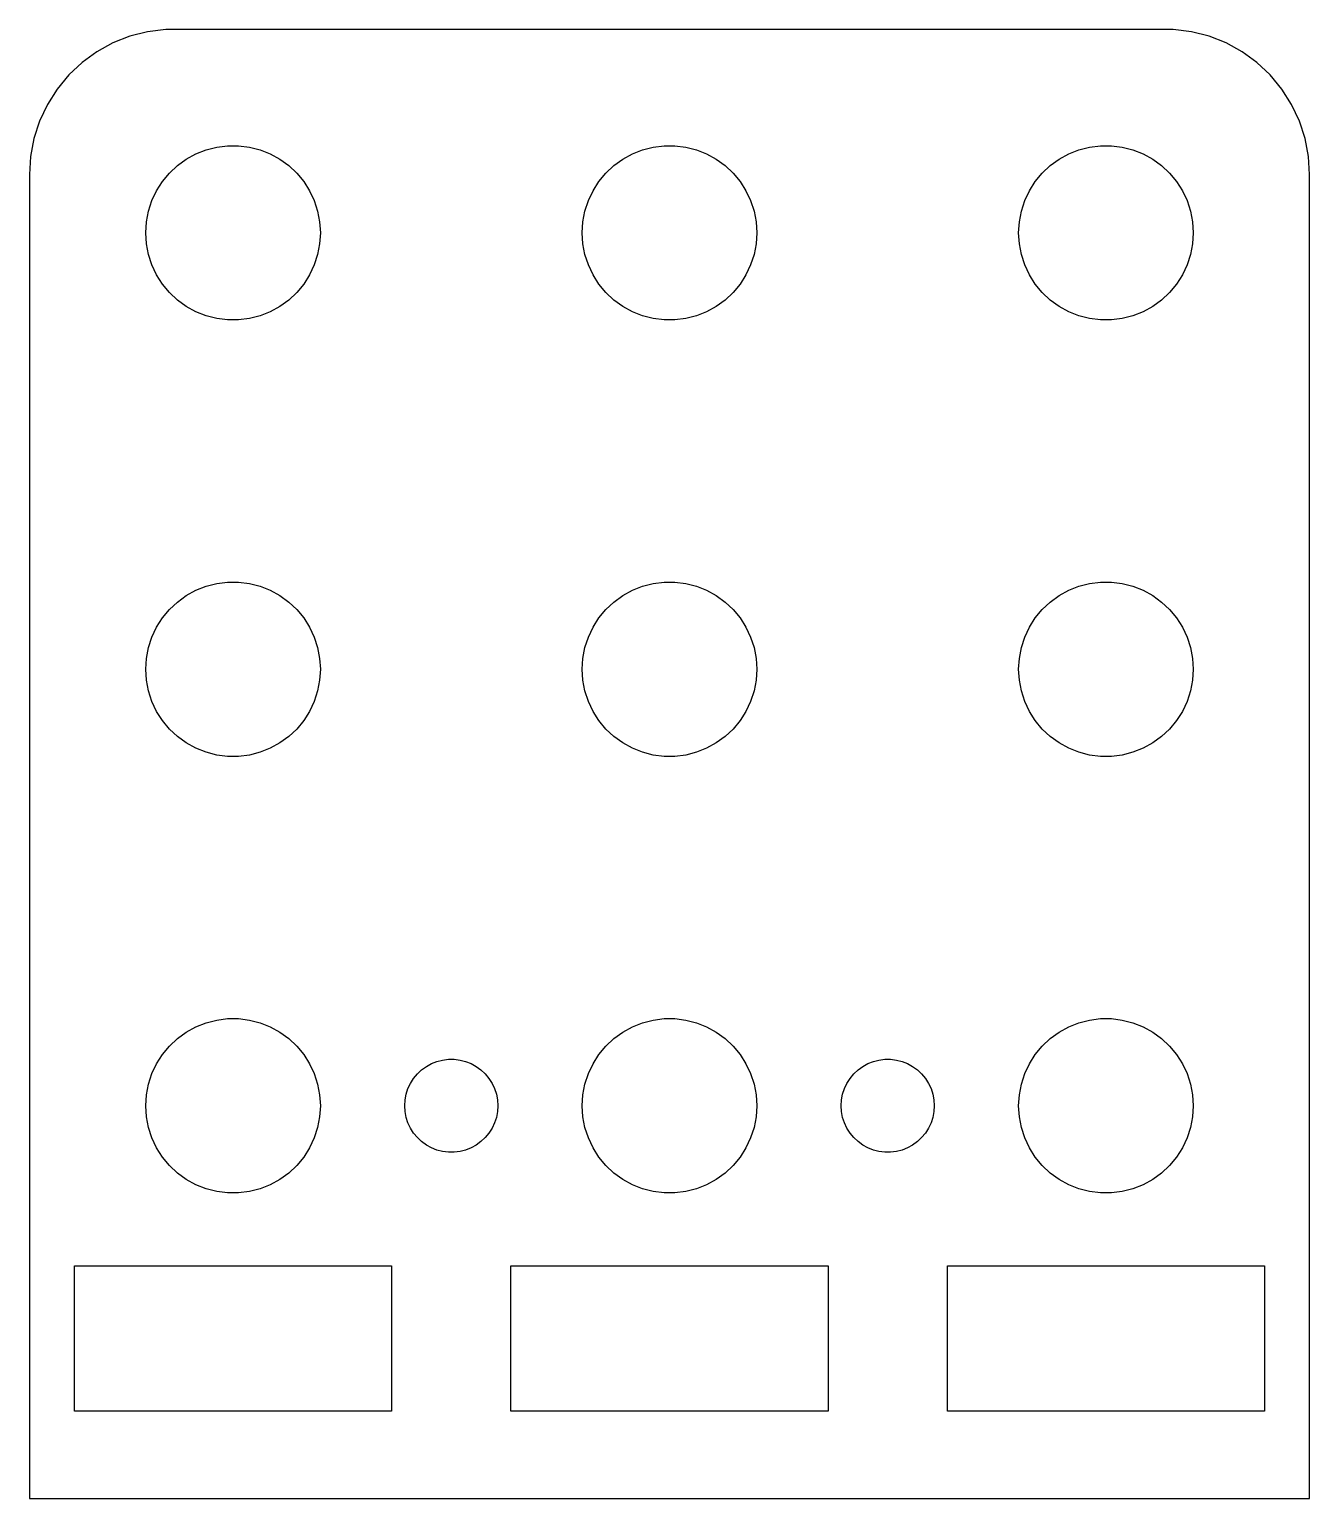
# Model space of a CAD drawing. Header units: metres. Extents: x -11 to 11, y 0 to 57.2.
# Drawn here: x -11 to 11, y 32 to 57.25 of the extents above; entities that cross this region are included whole.
import ezdxf

# ---------------------------------------------------------------- set-up
doc = ezdxf.new("R2010")
doc.units = ezdxf.units.M

msp = doc.modelspace()

# ---------------------------------------------------------------- linework, layer by layer
for p, q in [((-9.27254, 57.1276), (-9.56444, 57.0121)), ((-8.96844, 57.2057), (-9.27254, 57.1276)), ((-8.65697, 57.2451), (-8.96844, 57.2057)), ((8.65697, 57.2451), (-8.65697, 57.2451)), ((8.96844, 57.2057), (8.65697, 57.2451)), ((9.27254, 57.1276), (8.96844, 57.2057)), ((9.56444, 57.0121), (9.27254, 57.1276)), ((-9.83955, 56.8608), (-10.0936, 56.6763)), ((-9.56444, 57.0121), (-9.83955, 56.8608)), ((9.83955, 56.8608), (9.56444, 57.0121)), ((10.0936, 56.6763), (9.83955, 56.8608)), ((-10.0936, 56.6763), (-10.3224, 56.4614)), ((10.3224, 56.4614), (10.0936, 56.6763)), ((-10.3224, 56.4614), (-10.5225, 56.2195)), ((10.5225, 56.2195), (10.3224, 56.4614)), ((-10.5225, 56.2195), (-10.6908, 55.9544)), ((10.6908, 55.9544), (10.5225, 56.2195)), ((-10.6908, 55.9544), (-10.8244, 55.6703)), ((10.8244, 55.6703), (10.6908, 55.9544)), ((-10.8244, 55.6703), (-10.9214, 55.3717)), ((10.9214, 55.3717), (10.8244, 55.6703)), ((-10.9214, 55.3717), (-10.9803, 55.0633)), ((10.9803, 55.0633), (10.9214, 55.3717)), ((-10.9803, 55.0633), (-11, 54.75)), ((-8.30373, 55.0165), (-8.13866, 55.1072)), ((-8.13866, 55.1072), (-7.96352, 55.1766)), ((-7.96352, 55.1766), (-7.78107, 55.2234)), ((-7.78107, 55.2234), (-7.59418, 55.247)), ((-7.59418, 55.247), (-7.40581, 55.247)), ((-7.40581, 55.247), (-7.21892, 55.2234)), ((-7.21892, 55.2234), (-7.03647, 55.1766)), ((-7.03647, 55.1766), (-6.86133, 55.1072)), ((-6.86133, 55.1072), (-6.69626, 55.0165)), ((-0.803726, 55.0165), (-0.638657, 55.1072)), ((-0.638657, 55.1072), (-0.463516, 55.1766)), ((-0.463516, 55.1766), (-0.281067, 55.2234)), ((-0.281067, 55.2234), (-0.094177, 55.247)), ((-0.094177, 55.247), (0.094177, 55.247)), ((0.094177, 55.247), (0.281067, 55.2234)), ((0.281067, 55.2234), (0.463516, 55.1766)), ((0.463516, 55.1766), (0.638657, 55.1072)), ((0.638657, 55.1072), (0.803726, 55.0165)), ((6.69626, 55.0165), (6.86133, 55.1072)), ((6.86133, 55.1072), (7.03647, 55.1766)), ((7.03647, 55.1766), (7.21892, 55.2234)), ((7.21892, 55.2234), (7.40581, 55.247)), ((7.40581, 55.247), (7.59418, 55.247)), ((7.59418, 55.247), (7.78107, 55.2234)), ((7.78107, 55.2234), (7.96352, 55.1766)), ((7.96352, 55.1766), (8.13866, 55.1072)), ((8.13866, 55.1072), (8.30373, 55.0165)), ((11, 54.75), (10.9803, 55.0633)), ((-8.59344, 54.7768), (-8.45613, 54.9058)), ((-8.45613, 54.9058), (-8.30373, 55.0165)), ((-6.69626, 55.0165), (-6.54385, 54.9058)), ((-6.54385, 54.9058), (-6.40654, 54.7768)), ((-1.09344, 54.7768), (-0.956131, 54.9058)), ((-0.956131, 54.9058), (-0.803726, 55.0165)), ((0.803726, 55.0165), (0.956131, 54.9058)), ((0.956131, 54.9058), (1.09344, 54.7768)), ((6.40654, 54.7768), (6.54385, 54.9058)), ((6.54385, 54.9058), (6.69626, 55.0165)), ((8.30373, 55.0165), (8.45613, 54.9058)), ((8.45613, 54.9058), (8.59344, 54.7768)), ((-11, 54.75), (-11, 32)), ((-8.81445, 54.4726), (-8.71352, 54.6317)), ((-8.71352, 54.6317), (-8.59344, 54.7768)), ((-6.40654, 54.7768), (-6.28647, 54.6317)), ((-6.28647, 54.6317), (-6.18553, 54.4726)), ((-1.31445, 54.4726), (-1.21352, 54.6317)), ((-1.21352, 54.6317), (-1.09344, 54.7768)), ((1.09344, 54.7768), (1.21352, 54.6317)), ((1.21352, 54.6317), (1.31445, 54.4726)), ((6.18553, 54.4726), (6.28647, 54.6317)), ((6.28647, 54.6317), (6.40654, 54.7768)), ((8.59344, 54.7768), (8.71352, 54.6317)), ((8.71352, 54.6317), (8.81445, 54.4726)), ((11, 32), (11, 54.75)), ((-8.95287, 54.123), (-8.89465, 54.3022)), ((-8.89465, 54.3022), (-8.81445, 54.4726)), ((-6.18553, 54.4726), (-6.10533, 54.3022)), ((-6.10533, 54.3022), (-6.04712, 54.123)), ((-1.45287, 54.123), (-1.39465, 54.3022)), ((-1.39465, 54.3022), (-1.31445, 54.4726)), ((1.31445, 54.4726), (1.39465, 54.3022)), ((1.39465, 54.3022), (1.45287, 54.123)), ((6.04712, 54.123), (6.10533, 54.3022)), ((6.10533, 54.3022), (6.18553, 54.4726)), ((8.81445, 54.4726), (8.89465, 54.3022)), ((8.89465, 54.3022), (8.95287, 54.123)), ((-8.98816, 53.938), (-8.95287, 54.123)), ((-6.04712, 54.123), (-6.01183, 53.938)), ((-1.48816, 53.938), (-1.45287, 54.123)), ((1.45287, 54.123), (1.48816, 53.938)), ((6.01183, 53.938), (6.04712, 54.123)), ((8.95287, 54.123), (8.98816, 53.938)), ((-9, 53.75), (-8.98816, 53.938)), ((-6.01183, 53.938), (-6, 53.75)), ((-1.5, 53.75), (-1.48816, 53.938)), ((1.48816, 53.938), (1.5, 53.75)), ((6, 53.75), (6.01183, 53.938)), ((8.98816, 53.938), (9, 53.75)), ((-8.98816, 53.562), (-9, 53.75)), ((-8.95287, 53.377), (-8.98816, 53.562)), ((-6.01183, 53.562), (-6.04712, 53.377)), ((-6, 53.75), (-6.01183, 53.562)), ((-1.48816, 53.562), (-1.5, 53.75)), ((-1.45287, 53.377), (-1.48816, 53.562)), ((1.48816, 53.562), (1.45287, 53.377)), ((1.5, 53.75), (1.48816, 53.562)), ((6.01183, 53.562), (6, 53.75)), ((6.04712, 53.377), (6.01183, 53.562)), ((8.98816, 53.562), (8.95287, 53.377)), ((9, 53.75), (8.98816, 53.562)), ((-8.89465, 53.1978), (-8.95287, 53.377)), ((-6.04712, 53.377), (-6.10533, 53.1978)), ((-1.39465, 53.1978), (-1.45287, 53.377)), ((1.45287, 53.377), (1.39465, 53.1978)), ((6.10533, 53.1978), (6.04712, 53.377)), ((8.95287, 53.377), (8.89465, 53.1978)), ((-8.81445, 53.0274), (-8.89465, 53.1978)), ((-8.71352, 52.8683), (-8.81445, 53.0274)), ((-6.18553, 53.0274), (-6.28647, 52.8683)), ((-6.10533, 53.1978), (-6.18553, 53.0274)), ((-1.31445, 53.0274), (-1.39465, 53.1978)), ((-1.21352, 52.8683), (-1.31445, 53.0274)), ((1.31445, 53.0274), (1.21352, 52.8683)), ((1.39465, 53.1978), (1.31445, 53.0274)), ((6.18553, 53.0274), (6.10533, 53.1978)), ((6.28647, 52.8683), (6.18553, 53.0274)), ((8.81445, 53.0274), (8.71352, 52.8683)), ((8.89465, 53.1978), (8.81445, 53.0274)), ((-8.59344, 52.7232), (-8.71352, 52.8683)), ((-6.28647, 52.8683), (-6.40654, 52.7232)), ((-1.09344, 52.7232), (-1.21352, 52.8683)), ((1.21352, 52.8683), (1.09344, 52.7232)), ((6.40654, 52.7232), (6.28647, 52.8683)), ((8.71352, 52.8683), (8.59344, 52.7232)), ((-8.45613, 52.5942), (-8.59344, 52.7232)), ((-8.30373, 52.4835), (-8.45613, 52.5942)), ((-6.54385, 52.5942), (-6.69626, 52.4835)), ((-6.40654, 52.7232), (-6.54385, 52.5942)), ((-0.956131, 52.5942), (-1.09344, 52.7232)), ((-0.803726, 52.4835), (-0.956131, 52.5942)), ((0.956131, 52.5942), (0.803726, 52.4835)), ((1.09344, 52.7232), (0.956131, 52.5942)), ((6.54385, 52.5942), (6.40654, 52.7232)), ((6.69626, 52.4835), (6.54385, 52.5942)), ((8.45613, 52.5942), (8.30373, 52.4835)), ((8.59344, 52.7232), (8.45613, 52.5942)), ((-8.13866, 52.3927), (-8.30373, 52.4835)), ((-7.96352, 52.3234), (-8.13866, 52.3927)), ((-7.78107, 52.2766), (-7.96352, 52.3234)), ((-7.59418, 52.253), (-7.78107, 52.2766)), ((-7.21892, 52.2766), (-7.40581, 52.253)), ((-7.03647, 52.3234), (-7.21892, 52.2766)), ((-6.86133, 52.3927), (-7.03647, 52.3234)), ((-6.69626, 52.4835), (-6.86133, 52.3927)), ((-0.638657, 52.3927), (-0.803726, 52.4835)), ((-0.463516, 52.3234), (-0.638657, 52.3927)), ((-0.281067, 52.2766), (-0.463516, 52.3234)), ((-0.094177, 52.253), (-0.281067, 52.2766)), ((0.281067, 52.2766), (0.094177, 52.253)), ((0.463516, 52.3234), (0.281067, 52.2766)), ((0.638657, 52.3927), (0.463516, 52.3234)), ((0.803726, 52.4835), (0.638657, 52.3927)), ((6.86133, 52.3927), (6.69626, 52.4835)), ((7.03647, 52.3234), (6.86133, 52.3927)), ((7.21892, 52.2766), (7.03647, 52.3234)), ((7.40581, 52.253), (7.21892, 52.2766)), ((7.78107, 52.2766), (7.59418, 52.253)), ((7.96352, 52.3234), (7.78107, 52.2766)), ((8.13866, 52.3927), (7.96352, 52.3234)), ((8.30373, 52.4835), (8.13866, 52.3927)), ((-7.40581, 52.253), (-7.59418, 52.253)), ((0.094177, 52.253), (-0.094177, 52.253)), ((7.59418, 52.253), (7.40581, 52.253)), ((-7.96352, 47.6766), (-7.78107, 47.7234)), ((-7.78107, 47.7234), (-7.59418, 47.747)), ((-7.59418, 47.747), (-7.40581, 47.747)), ((-7.40581, 47.747), (-7.21892, 47.7234)), ((-7.21892, 47.7234), (-7.03647, 47.6766)), ((-0.463516, 47.6766), (-0.281067, 47.7234)), ((-0.281067, 47.7234), (-0.094177, 47.747)), ((-0.094177, 47.747), (0.094177, 47.747)), ((0.094177, 47.747), (0.281067, 47.7234)), ((0.281067, 47.7234), (0.463516, 47.6766)), ((7.03647, 47.6766), (7.21892, 47.7234)), ((7.21892, 47.7234), (7.40581, 47.747)), ((7.40581, 47.747), (7.59418, 47.747)), ((7.59418, 47.747), (7.78107, 47.7234)), ((7.78107, 47.7234), (7.96352, 47.6766)), ((-8.45613, 47.4058), (-8.30373, 47.5165)), ((-8.30373, 47.5165), (-8.13866, 47.6072)), ((-8.13866, 47.6072), (-7.96352, 47.6766)), ((-7.03647, 47.6766), (-6.86133, 47.6072)), ((-6.86133, 47.6072), (-6.69626, 47.5165)), ((-6.69626, 47.5165), (-6.54385, 47.4058)), ((-0.956131, 47.4058), (-0.803726, 47.5165)), ((-0.803726, 47.5165), (-0.638657, 47.6072)), ((-0.638657, 47.6072), (-0.463516, 47.6766)), ((0.463516, 47.6766), (0.638657, 47.6072)), ((0.638657, 47.6072), (0.803726, 47.5165)), ((0.803726, 47.5165), (0.956131, 47.4058)), ((6.54385, 47.4058), (6.69626, 47.5165)), ((6.69626, 47.5165), (6.86133, 47.6072)), ((6.86133, 47.6072), (7.03647, 47.6766)), ((7.96352, 47.6766), (8.13866, 47.6072)), ((8.13866, 47.6072), (8.30373, 47.5165)), ((8.30373, 47.5165), (8.45613, 47.4058)), ((-8.71352, 47.1317), (-8.59344, 47.2768)), ((-8.59344, 47.2768), (-8.45613, 47.4058)), ((-6.54385, 47.4058), (-6.40654, 47.2768)), ((-6.40654, 47.2768), (-6.28647, 47.1317)), ((-1.21352, 47.1317), (-1.09344, 47.2768)), ((-1.09344, 47.2768), (-0.956131, 47.4058)), ((0.956131, 47.4058), (1.09344, 47.2768)), ((1.09344, 47.2768), (1.21352, 47.1317)), ((6.28647, 47.1317), (6.40654, 47.2768)), ((6.40654, 47.2768), (6.54385, 47.4058)), ((8.45613, 47.4058), (8.59344, 47.2768)), ((8.59344, 47.2768), (8.71352, 47.1317)), ((-8.89465, 46.8022), (-8.81445, 46.9726)), ((-8.81445, 46.9726), (-8.71352, 47.1317)), ((-6.28647, 47.1317), (-6.18553, 46.9726)), ((-6.18553, 46.9726), (-6.10533, 46.8022)), ((-1.39465, 46.8022), (-1.31445, 46.9726)), ((-1.31445, 46.9726), (-1.21352, 47.1317)), ((1.21352, 47.1317), (1.31445, 46.9726)), ((1.31445, 46.9726), (1.39465, 46.8022)), ((6.10533, 46.8022), (6.18553, 46.9726)), ((6.18553, 46.9726), (6.28647, 47.1317)), ((8.71352, 47.1317), (8.81445, 46.9726)), ((8.81445, 46.9726), (8.89465, 46.8022)), ((-8.95287, 46.623), (-8.89465, 46.8022)), ((-6.10533, 46.8022), (-6.04712, 46.623)), ((-1.45287, 46.623), (-1.39465, 46.8022)), ((1.39465, 46.8022), (1.45287, 46.623)), ((6.04712, 46.623), (6.10533, 46.8022)), ((8.89465, 46.8022), (8.95287, 46.623)), ((-8.98816, 46.438), (-8.95287, 46.623)), ((-6.04712, 46.623), (-6.01183, 46.438)), ((-1.48816, 46.438), (-1.45287, 46.623)), ((1.45287, 46.623), (1.48816, 46.438)), ((6.01183, 46.438), (6.04712, 46.623)), ((8.95287, 46.623), (8.98816, 46.438)), ((-9, 46.25), (-8.98816, 46.438)), ((-8.98816, 46.062), (-9, 46.25)), ((-6.01183, 46.438), (-6, 46.25)), ((-6, 46.25), (-6.01183, 46.062)), ((-1.5, 46.25), (-1.48816, 46.438)), ((-1.48816, 46.062), (-1.5, 46.25)), ((1.48816, 46.438), (1.5, 46.25)), ((1.5, 46.25), (1.48816, 46.062)), ((6, 46.25), (6.01183, 46.438)), ((6.01183, 46.062), (6, 46.25)), ((8.98816, 46.438), (9, 46.25)), ((9, 46.25), (8.98816, 46.062)), ((-8.95287, 45.877), (-8.98816, 46.062)), ((-6.01183, 46.062), (-6.04712, 45.877)), ((-1.45287, 45.877), (-1.48816, 46.062)), ((1.48816, 46.062), (1.45287, 45.877)), ((6.04712, 45.877), (6.01183, 46.062)), ((8.98816, 46.062), (8.95287, 45.877)), ((-8.89465, 45.6978), (-8.95287, 45.877)), ((-8.81445, 45.5274), (-8.89465, 45.6978)), ((-6.10533, 45.6978), (-6.18553, 45.5274)), ((-6.04712, 45.877), (-6.10533, 45.6978)), ((-1.39465, 45.6978), (-1.45287, 45.877)), ((-1.31445, 45.5274), (-1.39465, 45.6978)), ((1.39465, 45.6978), (1.31445, 45.5274)), ((1.45287, 45.877), (1.39465, 45.6978)), ((6.10533, 45.6978), (6.04712, 45.877)), ((6.18553, 45.5274), (6.10533, 45.6978)), ((8.89465, 45.6978), (8.81445, 45.5274)), ((8.95287, 45.877), (8.89465, 45.6978)), ((-8.71352, 45.3683), (-8.81445, 45.5274)), ((-6.18553, 45.5274), (-6.28647, 45.3683)), ((-1.21352, 45.3683), (-1.31445, 45.5274)), ((1.31445, 45.5274), (1.21352, 45.3683)), ((6.28647, 45.3683), (6.18553, 45.5274)), ((8.81445, 45.5274), (8.71352, 45.3683)), ((-8.59344, 45.2232), (-8.71352, 45.3683)), ((-8.45613, 45.0942), (-8.59344, 45.2232)), ((-6.40654, 45.2232), (-6.54385, 45.0942)), ((-6.28647, 45.3683), (-6.40654, 45.2232)), ((-1.09344, 45.2232), (-1.21352, 45.3683)), ((-0.956131, 45.0942), (-1.09344, 45.2232)), ((1.09344, 45.2232), (0.956131, 45.0942)), ((1.21352, 45.3683), (1.09344, 45.2232)), ((6.40654, 45.2232), (6.28647, 45.3683)), ((6.54385, 45.0942), (6.40654, 45.2232)), ((8.59344, 45.2232), (8.45613, 45.0942)), ((8.71352, 45.3683), (8.59344, 45.2232)), ((-8.30373, 44.9835), (-8.45613, 45.0942)), ((-8.13866, 44.8927), (-8.30373, 44.9835)), ((-6.69626, 44.9835), (-6.86133, 44.8927)), ((-6.54385, 45.0942), (-6.69626, 44.9835)), ((-0.803726, 44.9835), (-0.956131, 45.0942)), ((-0.638657, 44.8927), (-0.803726, 44.9835)), ((0.803726, 44.9835), (0.638657, 44.8927)), ((0.956131, 45.0942), (0.803726, 44.9835)), ((6.69626, 44.9835), (6.54385, 45.0942)), ((6.86133, 44.8927), (6.69626, 44.9835)), ((8.30373, 44.9835), (8.13866, 44.8927)), ((8.45613, 45.0942), (8.30373, 44.9835)), ((-7.96352, 44.8234), (-8.13866, 44.8927)), ((-7.78107, 44.7766), (-7.96352, 44.8234)), ((-7.59418, 44.7529), (-7.78107, 44.7766)), ((-7.40581, 44.7529), (-7.59418, 44.7529)), ((-7.21892, 44.7766), (-7.40581, 44.7529)), ((-7.03647, 44.8234), (-7.21892, 44.7766)), ((-6.86133, 44.8927), (-7.03647, 44.8234)), ((-0.463516, 44.8234), (-0.638657, 44.8927)), ((-0.281067, 44.7766), (-0.463516, 44.8234)), ((-0.094177, 44.7529), (-0.281067, 44.7766)), ((0.094177, 44.7529), (-0.094177, 44.7529)), ((0.281067, 44.7766), (0.094177, 44.7529)), ((0.463516, 44.8234), (0.281067, 44.7766)), ((0.638657, 44.8927), (0.463516, 44.8234)), ((7.03647, 44.8234), (6.86133, 44.8927)), ((7.21892, 44.7766), (7.03647, 44.8234)), ((7.40581, 44.7529), (7.21892, 44.7766)), ((7.59418, 44.7529), (7.40581, 44.7529)), ((7.78107, 44.7766), (7.59418, 44.7529)), ((7.96352, 44.8234), (7.78107, 44.7766)), ((8.13866, 44.8927), (7.96352, 44.8234)), ((-8.13866, 40.1072), (-7.96352, 40.1766)), ((-7.96352, 40.1766), (-7.78107, 40.2234)), ((-7.78107, 40.2234), (-7.59418, 40.247)), ((-7.59418, 40.247), (-7.40581, 40.247)), ((-7.40581, 40.247), (-7.21892, 40.2234)), ((-7.21892, 40.2234), (-7.03647, 40.1766)), ((-7.03647, 40.1766), (-6.86133, 40.1072)), ((-0.638657, 40.1072), (-0.463516, 40.1766)), ((-0.463516, 40.1766), (-0.281067, 40.2234)), ((-0.281067, 40.2234), (-0.094177, 40.247)), ((-0.094177, 40.247), (0.094177, 40.247)), ((0.094177, 40.247), (0.281067, 40.2234)), ((0.281067, 40.2234), (0.463516, 40.1766)), ((0.463516, 40.1766), (0.638657, 40.1072)), ((6.86133, 40.1072), (7.03647, 40.1766)), ((7.03647, 40.1766), (7.21892, 40.2234)), ((7.21892, 40.2234), (7.40581, 40.247)), ((7.40581, 40.247), (7.59418, 40.247)), ((7.59418, 40.247), (7.78107, 40.2234)), ((7.78107, 40.2234), (7.96352, 40.1766)), ((7.96352, 40.1766), (8.13866, 40.1072)), ((-8.59344, 39.7768), (-8.45613, 39.9058)), ((-8.45613, 39.9058), (-8.30373, 40.0165)), ((-8.30373, 40.0165), (-8.13866, 40.1072)), ((-6.86133, 40.1072), (-6.69626, 40.0165)), ((-6.69626, 40.0165), (-6.54385, 39.9058)), ((-6.54385, 39.9058), (-6.40654, 39.7768)), ((-1.09344, 39.7768), (-0.956131, 39.9058)), ((-0.956131, 39.9058), (-0.803726, 40.0165)), ((-0.803726, 40.0165), (-0.638657, 40.1072)), ((0.638657, 40.1072), (0.803726, 40.0165)), ((0.803726, 40.0165), (0.956131, 39.9058)), ((0.956131, 39.9058), (1.09344, 39.7768)), ((6.40654, 39.7768), (6.54385, 39.9058)), ((6.54385, 39.9058), (6.69626, 40.0165)), ((6.69626, 40.0165), (6.86133, 40.1072)), ((8.13866, 40.1072), (8.30373, 40.0165)), ((8.30373, 40.0165), (8.45613, 39.9058)), ((8.45613, 39.9058), (8.59344, 39.7768)), ((-8.71352, 39.6317), (-8.59344, 39.7768)), ((-6.40654, 39.7768), (-6.28647, 39.6317)), ((-1.21352, 39.6317), (-1.09344, 39.7768)), ((1.09344, 39.7768), (1.21352, 39.6317)), ((6.28647, 39.6317), (6.40654, 39.7768)), ((8.59344, 39.7768), (8.71352, 39.6317)), ((-8.89465, 39.3022), (-8.81445, 39.4726)), ((-8.81445, 39.4726), (-8.71352, 39.6317)), ((-6.28647, 39.6317), (-6.18553, 39.4726)), ((-6.18553, 39.4726), (-6.10533, 39.3022)), ((-4.25993, 39.3664), (-4.17865, 39.4255)), ((-4.17865, 39.4255), (-4.09062, 39.4738)), ((-4.09062, 39.4738), (-3.99721, 39.5108)), ((-3.99721, 39.5108), (-3.8999, 39.5358)), ((-3.8999, 39.5358), (-3.80023, 39.5484)), ((-3.80023, 39.5484), (-3.69975, 39.5484)), ((-3.69975, 39.5484), (-3.60008, 39.5358)), ((-3.60008, 39.5358), (-3.50278, 39.5108)), ((-3.50278, 39.5108), (-3.40936, 39.4738)), ((-3.40936, 39.4738), (-3.32133, 39.4255)), ((-3.32133, 39.4255), (-3.24005, 39.3664)), ((-1.39465, 39.3022), (-1.31445, 39.4726)), ((-1.31445, 39.4726), (-1.21352, 39.6317)), ((1.21352, 39.6317), (1.31445, 39.4726)), ((1.31445, 39.4726), (1.39465, 39.3022)), ((3.24005, 39.3664), (3.32133, 39.4255)), ((3.32133, 39.4255), (3.40936, 39.4738)), ((3.40936, 39.4738), (3.50278, 39.5108)), ((3.50278, 39.5108), (3.60008, 39.5358)), ((3.60008, 39.5358), (3.69975, 39.5484)), ((3.69975, 39.5484), (3.80023, 39.5484)), ((3.80023, 39.5484), (3.8999, 39.5358)), ((3.8999, 39.5358), (3.99721, 39.5108)), ((3.99721, 39.5108), (4.09062, 39.4738)), ((4.09062, 39.4738), (4.17865, 39.4255)), ((4.17865, 39.4255), (4.25993, 39.3664)), ((6.10533, 39.3022), (6.18553, 39.4726)), ((6.18553, 39.4726), (6.28647, 39.6317)), ((8.71352, 39.6317), (8.81445, 39.4726)), ((8.81445, 39.4726), (8.89465, 39.3022)), ((-8.95287, 39.123), (-8.89465, 39.3022)), ((-6.10533, 39.3022), (-6.04712, 39.123)), ((-4.49382, 39.0445), (-4.45103, 39.1354)), ((-4.45103, 39.1354), (-4.3972, 39.2202)), ((-4.3972, 39.2202), (-4.33316, 39.2976)), ((-4.33316, 39.2976), (-4.25993, 39.3664)), ((-3.24005, 39.3664), (-3.16682, 39.2976)), ((-3.16682, 39.2976), (-3.10278, 39.2202)), ((-3.10278, 39.2202), (-3.04895, 39.1354)), ((-3.04895, 39.1354), (-3.00616, 39.0445)), ((-1.45287, 39.123), (-1.39465, 39.3022)), ((1.39465, 39.3022), (1.45287, 39.123)), ((3.00616, 39.0445), (3.04895, 39.1354)), ((3.04895, 39.1354), (3.10278, 39.2202)), ((3.10278, 39.2202), (3.16682, 39.2976)), ((3.16682, 39.2976), (3.24005, 39.3664)), ((4.25993, 39.3664), (4.33316, 39.2976)), ((4.33316, 39.2976), (4.3972, 39.2202)), ((4.3972, 39.2202), (4.45103, 39.1354)), ((4.45103, 39.1354), (4.49382, 39.0445)), ((6.04712, 39.123), (6.10533, 39.3022)), ((8.89465, 39.3022), (8.95287, 39.123)), ((-9, 38.75), (-8.98816, 38.938)), ((-8.98816, 38.938), (-8.95287, 39.123)), ((-6.04712, 39.123), (-6.01183, 38.938)), ((-6.01183, 38.938), (-6, 38.75)), ((-4.54369, 38.8503), (-4.52486, 38.9489)), ((-4.52486, 38.9489), (-4.49382, 39.0445)), ((-3.00616, 39.0445), (-2.97513, 38.9489)), ((-2.97513, 38.9489), (-2.9563, 38.8503)), ((-1.5, 38.75), (-1.48816, 38.938)), ((-1.48816, 38.938), (-1.45287, 39.123)), ((1.45287, 39.123), (1.48816, 38.938)), ((1.48816, 38.938), (1.5, 38.75)), ((2.9563, 38.8503), (2.97513, 38.9489)), ((2.97513, 38.9489), (3.00616, 39.0445)), ((4.49382, 39.0445), (4.52486, 38.9489)), ((4.52486, 38.9489), (4.54369, 38.8503)), ((6, 38.75), (6.01183, 38.938)), ((6.01183, 38.938), (6.04712, 39.123)), ((8.95287, 39.123), (8.98816, 38.938)), ((8.98816, 38.938), (9, 38.75)), ((-8.98816, 38.562), (-9, 38.75)), ((-6, 38.75), (-6.01183, 38.562)), ((-4.54999, 38.75), (-4.54369, 38.8503)), ((-4.54369, 38.6497), (-4.54999, 38.75)), ((-4.52486, 38.551), (-4.54369, 38.6497)), ((-2.9563, 38.6497), (-2.97513, 38.551)), ((-2.9563, 38.8503), (-2.95, 38.75)), ((-2.95, 38.75), (-2.9563, 38.6497)), ((-1.48816, 38.562), (-1.5, 38.75)), ((1.5, 38.75), (1.48816, 38.562)), ((2.95, 38.75), (2.9563, 38.8503)), ((2.9563, 38.6497), (2.95, 38.75)), ((2.97513, 38.551), (2.9563, 38.6497)), ((4.54369, 38.6497), (4.52486, 38.551)), ((4.54369, 38.8503), (4.54999, 38.75)), ((4.54999, 38.75), (4.54369, 38.6497)), ((6.01183, 38.562), (6, 38.75)), ((9, 38.75), (8.98816, 38.562)), ((-8.95287, 38.377), (-8.98816, 38.562)), ((-8.89465, 38.1978), (-8.95287, 38.377)), ((-6.04712, 38.377), (-6.10533, 38.1978)), ((-6.01183, 38.562), (-6.04712, 38.377)), ((-4.49382, 38.4555), (-4.52486, 38.551)), ((-4.45103, 38.3646), (-4.49382, 38.4555)), ((-3.00616, 38.4555), (-3.04895, 38.3646)), ((-2.97513, 38.551), (-3.00616, 38.4555)), ((-1.45287, 38.377), (-1.48816, 38.562)), ((-1.39465, 38.1978), (-1.45287, 38.377)), ((1.45287, 38.377), (1.39465, 38.1978)), ((1.48816, 38.562), (1.45287, 38.377)), ((3.00616, 38.4555), (2.97513, 38.551)), ((3.04895, 38.3646), (3.00616, 38.4555)), ((4.49382, 38.4555), (4.45103, 38.3646)), ((4.52486, 38.551), (4.49382, 38.4555)), ((6.04712, 38.377), (6.01183, 38.562)), ((6.10533, 38.1978), (6.04712, 38.377)), ((8.95287, 38.377), (8.89465, 38.1978)), ((8.98816, 38.562), (8.95287, 38.377)), ((-8.81445, 38.0274), (-8.89465, 38.1978)), ((-6.10533, 38.1978), (-6.18553, 38.0274)), ((-4.3972, 38.2798), (-4.45103, 38.3646)), ((-4.33316, 38.2024), (-4.3972, 38.2798)), ((-4.25993, 38.1336), (-4.33316, 38.2024)), ((-4.17865, 38.0745), (-4.25993, 38.1336)), ((-3.24005, 38.1336), (-3.32133, 38.0745)), ((-3.16682, 38.2024), (-3.24005, 38.1336)), ((-3.10278, 38.2798), (-3.16682, 38.2024)), ((-3.04895, 38.3646), (-3.10278, 38.2798)), ((-1.31445, 38.0274), (-1.39465, 38.1978)), ((1.39465, 38.1978), (1.31445, 38.0274)), ((3.10278, 38.2798), (3.04895, 38.3646)), ((3.16682, 38.2024), (3.10278, 38.2798)), ((3.24005, 38.1336), (3.16682, 38.2024)), ((3.32133, 38.0745), (3.24005, 38.1336)), ((4.25993, 38.1336), (4.17865, 38.0745)), ((4.33316, 38.2024), (4.25993, 38.1336)), ((4.3972, 38.2798), (4.33316, 38.2024)), ((4.45103, 38.3646), (4.3972, 38.2798)), ((6.18553, 38.0274), (6.10533, 38.1978)), ((8.89465, 38.1978), (8.81445, 38.0274)), ((-8.71352, 37.8683), (-8.81445, 38.0274)), ((-8.59344, 37.7232), (-8.71352, 37.8683)), ((-6.28647, 37.8683), (-6.40654, 37.7232)), ((-6.18553, 38.0274), (-6.28647, 37.8683)), ((-4.09062, 38.0261), (-4.17865, 38.0745)), ((-3.99721, 37.9892), (-4.09062, 38.0261)), ((-3.8999, 37.9642), (-3.99721, 37.9892)), ((-3.80023, 37.9516), (-3.8999, 37.9642)), ((-3.69975, 37.9516), (-3.80023, 37.9516)), ((-3.60008, 37.9642), (-3.69975, 37.9516)), ((-3.50278, 37.9892), (-3.60008, 37.9642)), ((-3.40936, 38.0261), (-3.50278, 37.9892)), ((-3.32133, 38.0745), (-3.40936, 38.0261)), ((-1.21352, 37.8683), (-1.31445, 38.0274)), ((-1.09344, 37.7232), (-1.21352, 37.8683)), ((1.21352, 37.8683), (1.09344, 37.7232)), ((1.31445, 38.0274), (1.21352, 37.8683)), ((3.40936, 38.0261), (3.32133, 38.0745)), ((3.50278, 37.9892), (3.40936, 38.0261)), ((3.60008, 37.9642), (3.50278, 37.9892)), ((3.69975, 37.9516), (3.60008, 37.9642)), ((3.80023, 37.9516), (3.69975, 37.9516)), ((3.8999, 37.9642), (3.80023, 37.9516)), ((3.99721, 37.9892), (3.8999, 37.9642)), ((4.09062, 38.0261), (3.99721, 37.9892)), ((4.17865, 38.0745), (4.09062, 38.0261)), ((6.28647, 37.8683), (6.18553, 38.0274)), ((6.40654, 37.7232), (6.28647, 37.8683)), ((8.71352, 37.8683), (8.59344, 37.7232)), ((8.81445, 38.0274), (8.71352, 37.8683)), ((-8.45613, 37.5942), (-8.59344, 37.7232)), ((-6.40654, 37.7232), (-6.54385, 37.5942)), ((-0.956131, 37.5942), (-1.09344, 37.7232)), ((1.09344, 37.7232), (0.956131, 37.5942)), ((6.54385, 37.5942), (6.40654, 37.7232)), ((8.59344, 37.7232), (8.45613, 37.5942)), ((-8.30373, 37.4835), (-8.45613, 37.5942)), ((-8.13866, 37.3927), (-8.30373, 37.4835)), ((-7.96352, 37.3234), (-8.13866, 37.3927)), ((-6.86133, 37.3927), (-7.03647, 37.3234)), ((-6.69626, 37.4835), (-6.86133, 37.3927)), ((-6.54385, 37.5942), (-6.69626, 37.4835)), ((-0.803726, 37.4835), (-0.956131, 37.5942)), ((-0.638657, 37.3927), (-0.803726, 37.4835)), ((-0.463516, 37.3234), (-0.638657, 37.3927)), ((0.638657, 37.3927), (0.463516, 37.3234)), ((0.803726, 37.4835), (0.638657, 37.3927)), ((0.956131, 37.5942), (0.803726, 37.4835)), ((6.69626, 37.4835), (6.54385, 37.5942)), ((6.86133, 37.3927), (6.69626, 37.4835)), ((7.03647, 37.3234), (6.86133, 37.3927)), ((8.13866, 37.3927), (7.96352, 37.3234)), ((8.30373, 37.4835), (8.13866, 37.3927)), ((8.45613, 37.5942), (8.30373, 37.4835)), ((-7.78107, 37.2766), (-7.96352, 37.3234)), ((-7.59418, 37.2529), (-7.78107, 37.2766)), ((-7.40581, 37.2529), (-7.59418, 37.2529)), ((-7.21892, 37.2766), (-7.40581, 37.2529)), ((-7.03647, 37.3234), (-7.21892, 37.2766)), ((-0.281067, 37.2766), (-0.463516, 37.3234)), ((-0.094177, 37.2529), (-0.281067, 37.2766)), ((0.094177, 37.2529), (-0.094177, 37.2529)), ((0.281067, 37.2766), (0.094177, 37.2529)), ((0.463516, 37.3234), (0.281067, 37.2766)), ((7.21892, 37.2766), (7.03647, 37.3234)), ((7.40581, 37.2529), (7.21892, 37.2766)), ((7.59418, 37.2529), (7.40581, 37.2529)), ((7.78107, 37.2766), (7.59418, 37.2529)), ((7.96352, 37.3234), (7.78107, 37.2766)), ((-10.2254, 33.5), (-10.2254, 36)), ((-10.2254, 36), (-4.77463, 36)), ((-4.77463, 36), (-4.77463, 33.5)), ((-2.72536, 33.5), (-2.72536, 36)), ((-2.72536, 36), (2.72536, 36)), ((2.72536, 36), (2.72536, 33.5)), ((4.77463, 33.5), (4.77463, 36)), ((4.77463, 36), (10.2254, 36)), ((10.2254, 36), (10.2254, 33.5)), ((-4.77463, 33.5), (-10.2254, 33.5)), ((2.72536, 33.5), (-2.72536, 33.5)), ((10.2254, 33.5), (4.77463, 33.5)), ((-11, 32), (11, 32))]:
    msp.add_line(p, q)

doc.saveas('drawing.dxf')
